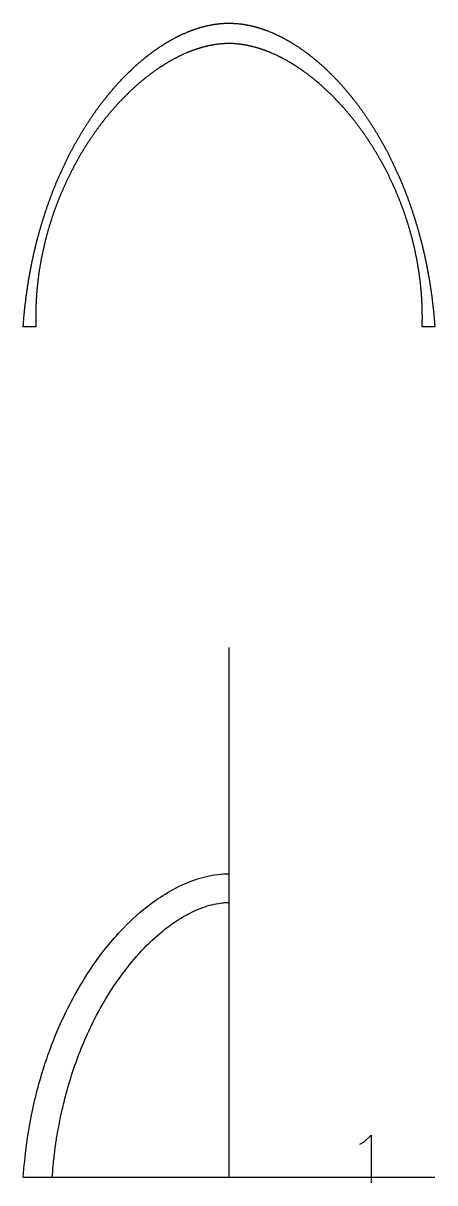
# Model space of a CAD drawing. Extents: x -7325 to -371, y -3238 to 133.
# Drawn here: x -4789.7 to -4618.5, y -668.6 to -185.8 of the extents above; entities that cross this region are included whole.
import ezdxf

# ---------------------------------------------------------------- set-up
doc = ezdxf.new("R2010")
doc.units = 0
doc.header["$MEASUREMENT"] = 0
doc.layers.add('NAILERS', color=7, linetype='CONTINUOUS')
doc.layers.add('Odd Arch Numbers', color=3, linetype='CONTINUOUS')

msp = doc.modelspace()

# ---------------------------------------------------------------- linework, layer by layer
at = {"layer": 'NAILERS'}
msp.add_lwpolyline([(-4704.12, -185.84), (-4703.94, -185.84), (-4703.75, -185.84), (-4703.56, -185.84), (-4703.37, -185.85), (-4703.18, -185.85), (-4703.04, -185.85), (-4702.9, -185.86), (-4702.76, -185.86), (-4702.62, -185.87), (-4702.48, -185.87), (-4702.34, -185.88), (-4702.19, -185.89), (-4702.05, -185.9), (-4701.86, -185.91), (-4701.67, -185.92), (-4701.48, -185.93), (-4701.29, -185.95), (-4701.1, -185.96), (-4700.91, -185.98), (-4700.73, -185.99), (-4700.54, -186.01), (-4700.35, -186.03), (-4699.95, -186.07), (-4699.81, -186.08), (-4699.67, -186.1), (-4699.52, -186.11), (-4699.38, -186.13), (-4699.24, -186.15), (-4699.09, -186.16), (-4698.95, -186.18), (-4698.81, -186.2), (-4698.66, -186.22), (-4698.52, -186.24), (-4698.38, -186.26), (-4698.24, -186.28), (-4698.09, -186.31), (-4697.95, -186.33), (-4697.81, -186.35), (-4697.67, -186.38), (-4697.65, -186.38), (-4697.51, -186.41), (-4697.37, -186.43), (-4697.22, -186.46), (-4697.08, -186.48), (-4696.94, -186.51), (-4696.79, -186.54), (-4696.65, -186.56), (-4696.51, -186.59), (-4696.36, -186.62), (-4696.22, -186.65), (-4696.08, -186.67), (-4695.93, -186.7), (-4695.79, -186.73), (-4695.65, -186.76), (-4695.51, -186.79), (-4695.36, -186.82), (-4695.34, -186.83), (-4695.19, -186.86), (-4695.04, -186.89), (-4694.9, -186.92), (-4694.75, -186.95), (-4694.61, -186.99), (-4694.46, -187.02), (-4694.32, -187.06), (-4694.17, -187.09), (-4694.03, -187.13), (-4693.88, -187.17), (-4693.74, -187.2), (-4693.59, -187.24), (-4693.45, -187.28), (-4693.31, -187.32), (-4693.16, -187.36), (-4693.02, -187.4), (-4693, -187.4), (-4692.86, -187.44), (-4692.71, -187.49), (-4692.57, -187.53), (-4692.42, -187.57), (-4692.28, -187.61), (-4692.13, -187.65), (-4691.99, -187.7), (-4691.84, -187.74), (-4691.7, -187.78), (-4691.56, -187.83), (-4691.41, -187.87), (-4691.27, -187.92), (-4691.12, -187.96), (-4690.98, -188.01), (-4690.83, -188.05), (-4690.69, -188.1), (-4690.66, -188.11), (-4690.51, -188.16), (-4690.36, -188.2), (-4690.22, -188.25), (-4690.07, -188.3), (-4689.92, -188.35), (-4689.78, -188.4), (-4689.63, -188.45), (-4689.48, -188.5), (-4689.34, -188.55), (-4689.19, -188.61), (-4689.05, -188.66), (-4688.9, -188.71), (-4688.76, -188.77), (-4688.61, -188.82), (-4688.47, -188.88), (-4688.32, -188.93), (-4688.31, -188.94), (-4688.01, -189.05), (-4687.72, -189.17), (-4687.43, -189.29), (-4687.14, -189.4), (-4686.85, -189.52), (-4686.56, -189.64), (-4686.27, -189.76), (-4685.98, -189.89), (-4685.95, -189.9), (-4685.8, -189.96), (-4685.65, -190.03), (-4685.5, -190.09), (-4685.36, -190.15), (-4685.21, -190.22), (-4685.06, -190.29), (-4684.91, -190.35), (-4684.77, -190.42), (-4684.62, -190.49), (-4684.47, -190.55), (-4684.33, -190.62), (-4684.18, -190.69), (-4684.04, -190.76), (-4683.89, -190.83), (-4683.75, -190.9), (-4683.6, -190.97), (-4683.18, -191.18), (-4682.99, -191.28), (-4682.79, -191.37), (-4682.59, -191.47), (-4682.4, -191.57), (-4682.2, -191.67), (-4682.01, -191.77), (-4681.81, -191.88), (-4681.62, -191.98), (-4681.42, -192.08), (-4681.23, -192.18), (-4681.04, -192.29), (-4680.84, -192.39), (-4680.65, -192.5), (-4680.46, -192.6), (-4680.27, -192.71), (-4680.08, -192.82), (-4680.03, -192.84), (-4679.84, -192.95), (-4679.64, -193.06), (-4679.44, -193.18), (-4679.25, -193.29), (-4679.05, -193.4), (-4678.86, -193.52), (-4678.66, -193.63), (-4678.47, -193.75), (-4678.28, -193.86), (-4678.08, -193.98), (-4677.89, -194.1), (-4677.7, -194.21), (-4677.51, -194.33), (-4677.31, -194.45), (-4677.12, -194.57), (-4676.93, -194.69), (-4676.89, -194.72), (-4676.69, -194.84), (-4676.5, -194.97), (-4676.3, -195.09), (-4676.11, -195.22), (-4675.91, -195.35), (-4675.72, -195.47), (-4675.52, -195.6), (-4675.33, -195.73), (-4675.14, -195.86), (-4674.95, -195.99), (-4674.75, -196.12), (-4674.56, -196.25), (-4674.37, -196.38), (-4674.18, -196.51), (-4673.99, -196.64), (-4673.8, -196.78), (-4673.76, -196.81), (-4673.56, -196.94), (-4673.37, -197.08), (-4673.17, -197.22), (-4672.98, -197.36), (-4672.79, -197.5), (-4672.59, -197.64), (-4672.4, -197.78), (-4672.21, -197.92), (-4672.02, -198.06), (-4671.82, -198.21), (-4671.63, -198.35), (-4671.44, -198.49), (-4671.25, -198.64), (-4671.06, -198.78), (-4670.87, -198.93), (-4670.69, -199.07), (-4670.64, -199.1), (-4670.45, -199.25), (-4670.26, -199.4), (-4670.06, -199.55), (-4669.87, -199.71), (-4669.68, -199.86), (-4669.49, -200.01), (-4669.3, -200.16), (-4669.11, -200.32), (-4668.92, -200.47), (-4668.73, -200.63), (-4668.54, -200.78), (-4668.35, -200.94), (-4668.16, -201.1), (-4667.97, -201.25), (-4667.78, -201.41), (-4667.6, -201.57), (-4667.56, -201.6), (-4667.37, -201.77), (-4667.17, -201.93), (-4666.98, -202.09), (-4666.79, -202.26), (-4666.6, -202.42), (-4666.41, -202.59), (-4666.22, -202.75), (-4666.04, -202.92), (-4665.85, -203.09), (-4665.66, -203.25), (-4665.47, -203.42), (-4665.29, -203.59), (-4665.1, -203.76), (-4664.91, -203.93), (-4664.73, -204.1), (-4664.54, -204.27), (-4664.5, -204.3), (-4664.31, -204.48), (-4664.12, -204.65), (-4663.94, -204.83), (-4663.75, -205.01), (-4663.56, -205.18), (-4663.37, -205.36), (-4663.19, -205.54), (-4663, -205.72), (-4662.81, -205.9), (-4662.63, -206.08), (-4662.44, -206.26), (-4662.26, -206.44), (-4662.08, -206.62), (-4661.89, -206.8), (-4661.71, -206.98), (-4661.53, -207.16), (-4661.49, -207.2), (-4661.3, -207.39), (-4661.12, -207.58), (-4660.93, -207.76), (-4660.74, -207.95), (-4660.56, -208.14), (-4660.37, -208.33), (-4660.19, -208.52), (-4660.01, -208.71), (-4659.82, -208.9), (-4659.64, -209.1), (-4659.46, -209.29), (-4659.28, -209.48), (-4659.1, -209.67), (-4658.91, -209.87), (-4658.73, -210.06), (-4658.55, -210.25), (-4658.52, -210.29), (-4658.34, -210.49), (-4658.15, -210.69), (-4657.97, -210.89), (-4657.79, -211.09), (-4657.6, -211.29), (-4657.42, -211.5), (-4657.24, -211.7), (-4657.06, -211.9), (-4656.88, -212.1), (-4656.7, -212.31), (-4656.52, -212.51), (-4656.35, -212.71), (-4656.17, -212.92), (-4655.99, -213.12), (-4655.81, -213.33), (-4655.64, -213.54), (-4655.6, -213.58), (-4655.42, -213.79), (-4655.24, -214), (-4655.06, -214.21), (-4654.88, -214.42), (-4654.71, -214.64), (-4654.53, -214.85), (-4654.35, -215.06), (-4654.17, -215.28), (-4654, -215.49), (-4653.82, -215.71), (-4653.65, -215.92), (-4653.47, -216.14), (-4653.3, -216.35), (-4653.12, -216.57), (-4652.95, -216.79), (-4652.78, -217), (-4652.74, -217.04), (-4652.57, -217.27), (-4652.39, -217.49), (-4652.22, -217.71), (-4652.04, -217.94), (-4651.87, -218.16), (-4651.69, -218.39), (-4651.52, -218.61), (-4651.35, -218.84), (-4651.17, -219.06), (-4651, -219.29), (-4650.83, -219.52), (-4650.66, -219.74), (-4650.49, -219.97), (-4650.32, -220.2), (-4650.15, -220.43), (-4649.98, -220.66), (-4649.95, -220.7), (-4649.78, -220.93), (-4649.61, -221.17), (-4649.44, -221.4), (-4649.27, -221.64), (-4649.1, -221.87), (-4648.93, -222.11), (-4648.76, -222.34), (-4648.59, -222.58), (-4648.42, -222.82), (-4648.25, -223.06), (-4648.09, -223.29), (-4647.92, -223.53), (-4647.75, -223.77), (-4647.59, -224.01), (-4647.42, -224.25), (-4647.26, -224.49), (-4647.23, -224.53), (-4647.06, -224.77), (-4646.9, -225.02), (-4646.73, -225.27), (-4646.56, -225.51), (-4646.4, -225.76), (-4646.23, -226.01), (-4646.07, -226.25), (-4645.91, -226.5), (-4645.74, -226.75), (-4645.58, -227), (-4645.42, -227.25), (-4645.26, -227.5), (-4645.09, -227.75), (-4644.93, -228), (-4644.77, -228.25), (-4644.62, -228.5), (-4644.59, -228.54), (-4644.43, -228.79), (-4644.26, -229.05), (-4644.1, -229.31), (-4643.94, -229.57), (-4643.78, -229.82), (-4643.62, -230.08), (-4643.46, -230.34), (-4643.3, -230.6), (-4643.15, -230.86), (-4642.99, -231.12), (-4642.83, -231.38), (-4642.68, -231.64), (-4642.52, -231.9), (-4642.37, -232.16), (-4642.21, -232.42), (-4642.06, -232.68), (-4642.03, -232.72), (-4641.87, -232.99), (-4641.72, -233.26), (-4641.56, -233.52), (-4641.41, -233.79), (-4641.25, -234.06), (-4641.1, -234.33), (-4640.95, -234.6), (-4640.79, -234.86), (-4640.64, -235.13), (-4640.49, -235.4), (-4640.34, -235.67), (-4640.19, -235.94), (-4640.04, -236.22), (-4639.89, -236.49), (-4639.74, -236.76), (-4639.59, -237.03), (-4639.57, -237.07), (-4639.42, -237.35), (-4639.27, -237.63), (-4639.12, -237.91), (-4638.97, -238.18), (-4638.82, -238.46), (-4638.67, -238.74), (-4638.52, -239.02), (-4638.38, -239.3), (-4638.23, -239.58), (-4638.08, -239.86), (-4637.94, -240.14), (-4637.79, -240.42), (-4637.65, -240.7), (-4637.51, -240.98), (-4637.36, -241.27), (-4637.22, -241.55), (-4637.2, -241.59), (-4637.06, -241.88), (-4636.91, -242.17), (-4636.77, -242.45), (-4636.63, -242.74), (-4636.48, -243.03), (-4636.34, -243.32), (-4636.2, -243.61), (-4636.06, -243.9), (-4635.92, -244.19), (-4635.78, -244.48), (-4635.64, -244.77), (-4635.5, -245.06), (-4635.37, -245.35), (-4635.23, -245.64), (-4635.09, -245.94), (-4634.96, -246.23), (-4634.94, -246.27), (-4634.8, -246.57), (-4634.66, -246.87), (-4634.53, -247.17), (-4634.39, -247.46), (-4634.26, -247.76), (-4634.12, -248.06), (-4633.99, -248.36), (-4633.85, -248.66), (-4633.72, -248.96), (-4633.59, -249.26), (-4633.46, -249.56), (-4633.33, -249.86), (-4633.2, -250.16), (-4633.07, -250.46), (-4632.94, -250.77), (-4632.81, -251.07), (-4632.79, -251.11), (-4632.66, -251.42), (-4632.53, -251.73), (-4632.4, -252.04), (-4632.27, -252.34), (-4632.14, -252.65), (-4632.01, -252.96), (-4631.89, -253.27), (-4631.76, -253.58), (-4631.64, -253.89), (-4631.51, -254.2), (-4631.39, -254.51), (-4631.26, -254.82), (-4631.14, -255.13), (-4631.02, -255.44), (-4630.9, -255.75), (-4630.77, -256.06), (-4630.76, -256.11), (-4630.63, -256.42), (-4630.51, -256.74), (-4630.39, -257.06), (-4630.27, -257.38), (-4630.15, -257.7), (-4630.03, -258.01), (-4629.91, -258.33), (-4629.79, -258.65), (-4629.67, -258.97), (-4629.56, -259.29), (-4629.44, -259.61), (-4629.32, -259.93), (-4629.21, -260.25), (-4629.09, -260.57), (-4628.98, -260.89), (-4628.87, -261.21), (-4628.85, -261.26), (-4628.74, -261.58), (-4628.62, -261.91), (-4628.51, -262.24), (-4628.39, -262.56), (-4628.28, -262.89), (-4628.17, -263.22), (-4628.06, -263.55), (-4627.95, -263.87), (-4627.84, -264.2), (-4627.73, -264.53), (-4627.62, -264.86), (-4627.51, -265.19), (-4627.41, -265.52), (-4627.3, -265.85), (-4627.2, -266.18), (-4627.09, -266.51), (-4627.08, -266.55), (-4626.97, -266.89), (-4626.86, -267.22), (-4626.76, -267.56), (-4626.65, -267.9), (-4626.55, -268.23), (-4626.45, -268.57), (-4626.34, -268.91), (-4626.24, -269.24), (-4626.14, -269.58), (-4626.04, -269.92), (-4625.94, -270.26), (-4625.84, -270.59), (-4625.74, -270.93), (-4625.65, -271.27), (-4625.55, -271.61), (-4625.45, -271.95), (-4625.44, -272), (-4625.34, -272.34), (-4625.24, -272.68), (-4625.15, -273.03), (-4625.05, -273.38), (-4624.96, -273.72), (-4624.86, -274.07), (-4624.77, -274.41), (-4624.68, -274.76), (-4624.58, -275.1), (-4624.49, -275.45), (-4624.4, -275.8), (-4624.31, -276.14), (-4624.22, -276.49), (-4624.13, -276.84), (-4624.05, -277.18), (-4623.96, -277.53), (-4623.95, -277.58), (-4623.86, -277.93), (-4623.77, -278.29), (-4623.68, -278.64), (-4623.6, -278.99), (-4623.51, -279.35), (-4623.43, -279.7), (-4623.34, -280.06), (-4623.26, -280.41), (-4623.18, -280.77), (-4623.09, -281.12), (-4623.01, -281.48), (-4622.93, -281.83), (-4622.85, -282.19), (-4622.77, -282.54), (-4622.69, -282.9), (-4622.62, -283.25), (-4622.61, -283.3), (-4622.53, -283.66), (-4622.45, -284.03), (-4622.37, -284.39), (-4622.3, -284.75), (-4622.22, -285.11), (-4622.14, -285.48), (-4622.07, -285.84), (-4622, -286.2), (-4621.92, -286.57), (-4621.85, -286.93), (-4621.78, -287.29), (-4621.71, -287.66), (-4621.64, -288.02), (-4621.57, -288.38), (-4621.5, -288.75), (-4621.43, -289.11), (-4621.42, -289.16), (-4621.35, -289.53), (-4621.29, -289.9), (-4621.22, -290.27), (-4621.15, -290.64), (-4621.09, -291.01), (-4621.02, -291.38), (-4620.96, -291.76), (-4620.9, -292.13), (-4620.83, -292.5), (-4620.77, -292.87), (-4620.71, -293.24), (-4620.65, -293.61), (-4620.59, -293.98), (-4620.53, -294.36), (-4620.47, -294.73), (-4620.41, -295.1), (-4620.41, -295.15), (-4620.35, -295.53), (-4620.29, -295.91), (-4620.23, -296.29), (-4620.18, -296.66), (-4620.12, -297.04), (-4620.07, -297.42), (-4620.01, -297.8), (-4619.96, -298.18), (-4619.91, -298.56), (-4619.86, -298.94), (-4619.81, -299.32), (-4619.76, -299.7), (-4619.71, -300.08), (-4619.66, -300.46), (-4619.61, -300.84), (-4619.56, -301.22), (-4619.47, -302.01), (-4619.43, -302.3), (-4619.4, -302.6), (-4619.36, -302.89), (-4619.33, -303.18), (-4619.29, -303.48), (-4619.26, -303.77), (-4619.23, -304.07), (-4619.2, -304.36), (-4619.17, -304.65), (-4619.13, -304.95), (-4619.1, -305.24), (-4619.08, -305.54), (-4619.05, -305.83), (-4619.02, -306.12), (-4618.99, -306.42), (-4618.96, -306.71), (-4618.86, -307.88), (-4618.83, -308.17), (-4618.8, -308.47), (-4618.78, -308.77), (-4618.75, -309.07), (-4618.73, -309.36), (-4618.7, -309.66), (-4618.68, -309.96), (-4618.66, -310.26), (-4618.63, -310.65), (-4618.6, -311.05), (-4618.57, -311.45), (-4618.54, -311.84), (-4618.51, -312.24), (-4623.76, -312.24), (-4623.75, -311.91), (-4623.74, -311.57), (-4623.73, -311.24), (-4623.73, -310.9), (-4623.71, -309.91), (-4623.7, -309.7), (-4623.7, -309.49), (-4623.7, -309.28), (-4623.69, -309.08), (-4623.69, -308.87), (-4623.69, -308.66), (-4623.69, -308.45), (-4623.69, -308.24), (-4623.69, -308.04), (-4623.69, -307.83), (-4623.69, -307.62), (-4623.69, -307.41), (-4623.7, -307.2), (-4623.7, -307), (-4623.7, -306.79), (-4623.71, -306.58), (-4623.73, -305.57), (-4623.74, -305.24), (-4623.74, -304.91), (-4623.75, -304.59), (-4623.76, -304.26), (-4623.77, -303.93), (-4623.78, -303.6), (-4623.8, -303.27), (-4623.81, -302.95), (-4623.82, -302.62), (-4623.84, -302.29), (-4623.86, -301.96), (-4623.87, -301.63), (-4623.89, -301.3), (-4623.91, -300.98), (-4623.93, -300.65), (-4623.95, -300.32), (-4623.95, -300.3), (-4623.97, -299.97), (-4623.99, -299.65), (-4624.01, -299.32), (-4624.04, -299), (-4624.06, -298.67), (-4624.09, -298.35), (-4624.11, -298.02), (-4624.14, -297.7), (-4624.17, -297.38), (-4624.19, -297.05), (-4624.22, -296.73), (-4624.25, -296.4), (-4624.28, -296.08), (-4624.32, -295.75), (-4624.35, -295.43), (-4624.38, -295.1), (-4624.38, -295.08), (-4624.42, -294.76), (-4624.45, -294.44), (-4624.49, -294.12), (-4624.52, -293.8), (-4624.56, -293.48), (-4624.6, -293.16), (-4624.63, -292.83), (-4624.67, -292.51), (-4624.71, -292.19), (-4624.76, -291.87), (-4624.8, -291.55), (-4624.84, -291.23), (-4624.88, -290.91), (-4624.93, -290.59), (-4624.97, -290.27), (-4625.02, -289.95), (-4625.02, -289.93), (-4625.07, -289.61), (-4625.11, -289.3), (-4625.16, -288.98), (-4625.21, -288.66), (-4625.26, -288.34), (-4625.31, -288.03), (-4625.36, -287.71), (-4625.41, -287.39), (-4625.46, -287.08), (-4625.52, -286.76), (-4625.57, -286.44), (-4625.62, -286.13), (-4625.68, -285.81), (-4625.74, -285.5), (-4625.79, -285.18), (-4625.85, -284.86), (-4625.85, -284.84), (-4625.91, -284.53), (-4625.97, -284.22), (-4626.03, -283.91), (-4626.09, -283.59), (-4626.15, -283.28), (-4626.21, -282.97), (-4626.28, -282.66), (-4626.34, -282.34), (-4626.4, -282.03), (-4626.47, -281.72), (-4626.53, -281.41), (-4626.6, -281.1), (-4626.67, -280.79), (-4626.73, -280.47), (-4626.8, -280.16), (-4626.87, -279.85), (-4626.88, -279.83), (-4626.94, -279.53), (-4627.02, -279.22), (-4627.09, -278.91), (-4627.16, -278.6), (-4627.23, -278.29), (-4627.3, -277.99), (-4627.38, -277.68), (-4627.45, -277.37), (-4627.53, -277.07), (-4627.6, -276.76), (-4627.68, -276.45), (-4627.76, -276.15), (-4627.83, -275.84), (-4627.91, -275.53), (-4627.99, -275.23), (-4628.07, -274.92), (-4628.08, -274.9), (-4628.16, -274.6), (-4628.24, -274.3), (-4628.32, -273.99), (-4628.4, -273.69), (-4628.49, -273.39), (-4628.57, -273.09), (-4628.66, -272.79), (-4628.74, -272.48), (-4628.83, -272.18), (-4628.91, -271.88), (-4629, -271.58), (-4629.09, -271.28), (-4629.18, -270.98), (-4629.27, -270.68), (-4629.36, -270.38), (-4629.45, -270.08), (-4629.45, -270.06), (-4629.54, -269.76), (-4629.64, -269.46), (-4629.73, -269.17), (-4629.82, -268.87), (-4629.91, -268.57), (-4630.01, -268.28), (-4630.1, -267.98), (-4630.2, -267.69), (-4630.3, -267.39), (-4630.39, -267.09), (-4630.49, -266.8), (-4630.59, -266.5), (-4630.69, -266.21), (-4630.79, -265.92), (-4630.89, -265.62), (-4630.99, -265.33), (-4630.99, -265.31), (-4631.1, -265.02), (-4631.2, -264.72), (-4631.3, -264.43), (-4631.4, -264.14), (-4631.5, -263.85), (-4631.61, -263.56), (-4631.71, -263.27), (-4631.82, -262.98), (-4631.92, -262.69), (-4632.03, -262.4), (-4632.14, -262.12), (-4632.25, -261.83), (-4632.35, -261.54), (-4632.46, -261.25), (-4632.57, -260.96), (-4632.68, -260.67), (-4632.69, -260.65), (-4632.8, -260.37), (-4632.91, -260.08), (-4633.02, -259.8), (-4633.14, -259.52), (-4633.25, -259.23), (-4633.36, -258.95), (-4633.48, -258.67), (-4633.59, -258.38), (-4633.71, -258.1), (-4633.82, -257.82), (-4633.94, -257.54), (-4634.06, -257.25), (-4634.17, -256.97), (-4634.29, -256.69), (-4634.41, -256.41), (-4634.53, -256.13), (-4634.54, -256.11), (-4634.66, -255.83), (-4634.78, -255.55), (-4634.9, -255.27), (-4635.02, -255), (-4635.14, -254.72), (-4635.26, -254.44), (-4635.39, -254.17), (-4635.51, -253.89), (-4635.63, -253.61), (-4635.76, -253.34), (-4635.88, -253.06), (-4636.01, -252.79), (-4636.14, -252.51), (-4636.26, -252.24), (-4636.39, -251.97), (-4636.52, -251.69), (-4636.53, -251.67), (-4636.66, -251.4), (-4636.78, -251.13), (-4636.91, -250.86), (-4637.04, -250.59), (-4637.17, -250.32), (-4637.3, -250.05), (-4637.43, -249.78), (-4637.56, -249.51), (-4637.7, -249.24), (-4637.83, -248.98), (-4637.96, -248.71), (-4638.1, -248.44), (-4638.23, -248.17), (-4638.37, -247.91), (-4638.5, -247.64), (-4638.64, -247.37), (-4638.65, -247.35), (-4638.79, -247.09), (-4638.92, -246.82), (-4639.06, -246.56), (-4639.2, -246.3), (-4639.33, -246.04), (-4639.47, -245.78), (-4639.61, -245.51), (-4639.75, -245.25), (-4639.89, -244.99), (-4640.03, -244.73), (-4640.17, -244.47), (-4640.31, -244.21), (-4640.46, -243.95), (-4640.6, -243.69), (-4640.74, -243.44), (-4640.89, -243.18), (-4640.9, -243.15), (-4641.04, -242.9), (-4641.19, -242.64), (-4641.33, -242.39), (-4641.47, -242.13), (-4641.62, -241.88), (-4641.77, -241.63), (-4641.91, -241.37), (-4642.06, -241.12), (-4642.21, -240.87), (-4642.35, -240.62), (-4642.5, -240.37), (-4642.65, -240.11), (-4642.8, -239.86), (-4642.95, -239.61), (-4643.1, -239.36), (-4643.25, -239.11), (-4643.27, -239.09), (-4643.42, -238.84), (-4643.57, -238.59), (-4643.72, -238.35), (-4643.87, -238.1), (-4644.02, -237.86), (-4644.17, -237.61), (-4644.33, -237.37), (-4644.48, -237.12), (-4644.63, -236.88), (-4644.79, -236.63), (-4644.94, -236.39), (-4645.1, -236.15), (-4645.26, -235.91), (-4645.41, -235.66), (-4645.57, -235.42), (-4645.73, -235.18), (-4645.74, -235.15), (-4645.9, -234.92), (-4646.06, -234.68), (-4646.21, -234.44), (-4646.37, -234.2), (-4646.53, -233.97), (-4646.69, -233.73), (-4646.85, -233.5), (-4647.01, -233.26), (-4647.17, -233.03), (-4647.33, -232.79), (-4647.49, -232.56), (-4647.65, -232.32), (-4647.81, -232.09), (-4647.98, -231.86), (-4648.14, -231.62), (-4648.3, -231.39), (-4648.32, -231.36), (-4648.49, -231.13), (-4648.65, -230.91), (-4648.81, -230.68), (-4648.98, -230.45), (-4649.14, -230.22), (-4649.3, -230), (-4649.47, -229.77), (-4649.63, -229.54), (-4649.8, -229.32), (-4649.97, -229.09), (-4650.13, -228.87), (-4650.3, -228.64), (-4650.47, -228.42), (-4650.64, -228.2), (-4650.81, -227.97), (-4650.98, -227.75), (-4651, -227.72), (-4651.17, -227.5), (-4651.33, -227.28), (-4651.5, -227.06), (-4651.67, -226.85), (-4651.84, -226.63), (-4652.01, -226.41), (-4652.18, -226.2), (-4652.35, -225.98), (-4652.52, -225.76), (-4652.7, -225.55), (-4652.87, -225.33), (-4653.04, -225.12), (-4653.21, -224.9), (-4653.39, -224.69), (-4653.56, -224.47), (-4653.74, -224.26), (-4653.76, -224.23), (-4653.93, -224.02), (-4654.11, -223.81), (-4654.28, -223.61), (-4654.45, -223.4), (-4654.63, -223.19), (-4654.8, -222.98), (-4654.98, -222.78), (-4655.15, -222.57), (-4655.33, -222.36), (-4655.51, -222.16), (-4655.68, -221.95), (-4655.86, -221.75), (-4656.04, -221.54), (-4656.22, -221.34), (-4656.4, -221.14), (-4656.57, -220.93), (-4656.6, -220.9), (-4656.78, -220.7), (-4656.95, -220.51), (-4657.13, -220.31), (-4657.31, -220.11), (-4657.49, -219.91), (-4657.67, -219.72), (-4657.85, -219.52), (-4658.03, -219.32), (-4658.21, -219.13), (-4658.39, -218.93), (-4658.57, -218.74), (-4658.75, -218.54), (-4658.93, -218.35), (-4659.12, -218.16), (-4659.3, -217.96), (-4659.48, -217.77), (-4659.87, -217.37), (-4660, -217.23), (-4660.14, -217.09), (-4660.28, -216.94), (-4660.41, -216.8), (-4660.55, -216.66), (-4660.69, -216.52), (-4660.83, -216.38), (-4660.97, -216.24), (-4661.11, -216.1), (-4661.25, -215.96), (-4661.38, -215.83), (-4661.52, -215.69), (-4661.67, -215.55), (-4661.81, -215.41), (-4661.95, -215.28), (-4662.09, -215.14), (-4662.11, -215.12), (-4662.39, -214.85), (-4662.67, -214.58), (-4662.95, -214.32), (-4663.22, -214.05), (-4663.51, -213.79), (-4663.79, -213.52), (-4664.07, -213.26), (-4664.35, -213), (-4664.49, -212.86), (-4664.63, -212.73), (-4664.78, -212.6), (-4664.92, -212.47), (-4665.06, -212.34), (-4665.2, -212.21), (-4665.35, -212.09), (-4665.49, -211.96), (-4665.63, -211.83), (-4665.78, -211.7), (-4665.92, -211.57), (-4666.07, -211.45), (-4666.21, -211.32), (-4666.36, -211.2), (-4666.51, -211.07), (-4666.65, -210.94), (-4667.42, -210.29), (-4667.56, -210.17), (-4667.71, -210.04), (-4667.85, -209.92), (-4667.99, -209.8), (-4668.14, -209.69), (-4668.28, -209.57), (-4668.42, -209.45), (-4668.57, -209.33), (-4668.71, -209.21), (-4668.86, -209.09), (-4669, -208.98), (-4669.15, -208.86), (-4669.29, -208.74), (-4669.44, -208.63), (-4669.59, -208.51), (-4669.73, -208.4), (-4669.76, -208.38), (-4670.05, -208.15), (-4670.34, -207.93), (-4670.62, -207.71), (-4670.91, -207.48), (-4671.2, -207.26), (-4671.49, -207.04), (-4671.79, -206.82), (-4672.08, -206.6), (-4672.09, -206.59), (-4672.24, -206.49), (-4672.38, -206.38), (-4672.53, -206.27), (-4672.67, -206.17), (-4672.82, -206.06), (-4672.96, -205.96), (-4673.11, -205.85), (-4673.26, -205.75), (-4673.4, -205.64), (-4673.55, -205.54), (-4673.7, -205.43), (-4673.85, -205.33), (-4673.99, -205.23), (-4674.14, -205.13), (-4674.29, -205.03), (-4674.44, -204.92), (-4674.47, -204.9), (-4674.76, -204.71), (-4675.05, -204.51), (-4675.35, -204.32), (-4675.64, -204.12), (-4675.93, -203.93), (-4676.23, -203.74), (-4676.52, -203.55), (-4676.82, -203.36), (-4676.83, -203.35), (-4676.98, -203.25), (-4677.12, -203.16), (-4677.27, -203.07), (-4677.42, -202.97), (-4677.57, -202.88), (-4677.71, -202.79), (-4677.86, -202.7), (-4678.01, -202.61), (-4678.16, -202.52), (-4678.31, -202.43), (-4678.45, -202.34), (-4678.6, -202.25), (-4678.75, -202.17), (-4678.9, -202.08), (-4679.05, -201.99), (-4679.2, -201.9), (-4679.23, -201.89), (-4679.53, -201.72), (-4679.82, -201.55), (-4680.12, -201.39), (-4680.41, -201.22), (-4680.71, -201.06), (-4681, -200.89), (-4681.3, -200.73), (-4681.6, -200.57), (-4681.61, -200.56), (-4681.76, -200.48), (-4681.91, -200.41), (-4682.06, -200.33), (-4682.2, -200.25), (-4682.35, -200.17), (-4682.5, -200.1), (-4682.65, -200.02), (-4682.8, -199.94), (-4682.95, -199.87), (-4683.1, -199.8), (-4683.25, -199.72), (-4683.4, -199.65), (-4683.55, -199.58), (-4683.7, -199.5), (-4683.85, -199.43), (-4684, -199.36), (-4684.03, -199.34), (-4684.32, -199.21), (-4684.62, -199.07), (-4684.92, -198.93), (-4685.21, -198.8), (-4685.51, -198.67), (-4685.8, -198.53), (-4686.1, -198.4), (-4686.4, -198.27), (-4686.42, -198.26), (-4686.56, -198.2), (-4686.71, -198.14), (-4686.86, -198.07), (-4687.01, -198.01), (-4687.15, -197.95), (-4687.3, -197.89), (-4687.45, -197.83), (-4687.6, -197.77), (-4687.75, -197.71), (-4687.9, -197.65), (-4688.05, -197.59), (-4688.2, -197.53), (-4688.35, -197.48), (-4688.5, -197.42), (-4688.65, -197.37), (-4688.8, -197.31), (-4688.83, -197.3), (-4688.98, -197.24), (-4689.12, -197.19), (-4689.27, -197.14), (-4689.42, -197.09), (-4689.57, -197.03), (-4689.71, -196.98), (-4689.86, -196.93), (-4690.01, -196.88), (-4690.16, -196.83), (-4690.3, -196.78), (-4690.45, -196.73), (-4690.6, -196.67), (-4690.75, -196.62), (-4690.9, -196.57), (-4691.04, -196.53), (-4691.19, -196.48), (-4691.21, -196.47), (-4691.35, -196.42), (-4691.5, -196.38), (-4691.65, -196.33), (-4691.8, -196.28), (-4691.94, -196.24), (-4692.09, -196.19), (-4692.24, -196.15), (-4692.39, -196.1), (-4692.53, -196.06), (-4692.68, -196.02), (-4692.83, -195.98), (-4692.98, -195.93), (-4693.13, -195.89), (-4693.28, -195.85), (-4693.43, -195.81), (-4693.58, -195.78), (-4693.99, -195.67), (-4694.19, -195.62), (-4694.38, -195.57), (-4694.58, -195.52), (-4694.77, -195.47), (-4694.97, -195.43), (-4695.17, -195.38), (-4695.37, -195.34), (-4695.56, -195.29), (-4695.57, -195.29), (-4695.77, -195.25), (-4695.96, -195.21), (-4696.16, -195.17), (-4696.35, -195.13), (-4696.55, -195.09), (-4696.75, -195.05), (-4696.94, -195.01), (-4697.14, -194.98), (-4697.15, -194.97), (-4697.34, -194.94), (-4697.54, -194.91), (-4697.73, -194.87), (-4697.93, -194.84), (-4698.12, -194.81), (-4698.32, -194.78), (-4698.51, -194.75), (-4698.71, -194.72), (-4698.9, -194.69), (-4699.1, -194.67), (-4699.29, -194.64), (-4699.49, -194.62), (-4699.68, -194.59), (-4699.88, -194.57), (-4700.08, -194.55), (-4700.27, -194.53), (-4700.66, -194.48), (-4700.8, -194.47), (-4700.95, -194.46), (-4701.09, -194.44), (-4701.23, -194.43), (-4701.38, -194.42), (-4701.52, -194.41), (-4701.67, -194.4), (-4701.81, -194.39), (-4701.96, -194.38), (-4702.1, -194.37), (-4702.24, -194.36), (-4702.39, -194.36), (-4702.53, -194.35), (-4702.68, -194.35), (-4702.82, -194.34), (-4702.97, -194.34), (-4703.11, -194.33), (-4703.26, -194.33), (-4703.4, -194.33), (-4703.54, -194.33), (-4703.69, -194.33), (-4703.83, -194.32), (-4703.98, -194.32), (-4704.12, -194.32), (-4704.27, -194.32), (-4704.41, -194.32), (-4704.56, -194.32), (-4704.7, -194.33), (-4704.85, -194.33), (-4704.99, -194.33), (-4705.14, -194.33), (-4705.28, -194.34), (-4705.42, -194.34), (-4705.57, -194.34), (-4705.71, -194.35), (-4705.86, -194.35), (-4706, -194.36), (-4706.15, -194.37), (-4706.29, -194.38), (-4706.43, -194.38), (-4706.58, -194.39), (-4706.72, -194.4), (-4706.87, -194.41), (-4707.01, -194.43), (-4707.15, -194.44), (-4707.3, -194.45), (-4707.44, -194.46), (-4707.59, -194.48), (-4707.97, -194.52), (-4708.17, -194.54), (-4708.36, -194.56), (-4708.56, -194.58), (-4708.75, -194.61), (-4708.95, -194.63), (-4709.14, -194.66), (-4709.34, -194.68), (-4709.53, -194.71), (-4709.73, -194.74), (-4709.93, -194.77), (-4710.12, -194.8), (-4710.31, -194.83), (-4710.51, -194.86), (-4710.7, -194.89), (-4710.9, -194.93), (-4711.09, -194.96), (-4711.1, -194.96), (-4711.3, -195), (-4711.49, -195.04), (-4711.69, -195.07), (-4711.88, -195.11), (-4712.08, -195.15), (-4712.27, -195.19), (-4712.47, -195.23), (-4712.66, -195.27), (-4712.67, -195.28), (-4712.87, -195.32), (-4713.07, -195.36), (-4713.26, -195.41), (-4713.46, -195.46), (-4713.66, -195.5), (-4713.85, -195.55), (-4714.05, -195.6), (-4714.24, -195.65), (-4714.66, -195.75), (-4714.81, -195.79), (-4714.96, -195.83), (-4715.1, -195.87), (-4715.25, -195.91), (-4715.4, -195.95), (-4715.55, -196), (-4715.7, -196.04), (-4715.85, -196.08), (-4715.99, -196.12), (-4716.14, -196.17), (-4716.29, -196.21), (-4716.44, -196.26), (-4716.58, -196.3), (-4716.73, -196.35), (-4716.88, -196.4), (-4717.02, -196.45), (-4717.04, -196.45), (-4717.19, -196.5), (-4717.34, -196.55), (-4717.48, -196.6), (-4717.63, -196.65), (-4717.78, -196.7), (-4717.93, -196.75), (-4718.08, -196.8), (-4718.22, -196.85), (-4718.37, -196.9), (-4718.52, -196.95), (-4718.67, -197), (-4718.81, -197.06), (-4718.96, -197.11), (-4719.11, -197.16), (-4719.25, -197.21), (-4719.4, -197.27), (-4719.43, -197.28), (-4719.58, -197.33), (-4719.73, -197.39), (-4719.88, -197.45), (-4720.03, -197.5), (-4720.18, -197.56), (-4720.33, -197.62), (-4720.48, -197.68), (-4720.63, -197.73), (-4720.78, -197.79), (-4720.93, -197.85), (-4721.07, -197.92), (-4721.22, -197.98), (-4721.37, -198.04), (-4721.52, -198.1), (-4721.66, -198.16), (-4721.81, -198.23), (-4721.83, -198.23), (-4722.12, -198.36), (-4722.42, -198.49), (-4722.72, -198.63), (-4723.01, -198.76), (-4723.31, -198.89), (-4723.61, -199.03), (-4723.9, -199.16), (-4724.19, -199.3), (-4724.23, -199.32), (-4724.38, -199.39), (-4724.53, -199.46), (-4724.68, -199.53), (-4724.83, -199.6), (-4724.98, -199.68), (-4725.13, -199.75), (-4725.28, -199.82), (-4725.43, -199.9), (-4725.57, -199.97), (-4725.72, -200.05), (-4725.87, -200.13), (-4726.02, -200.2), (-4726.17, -200.28), (-4726.31, -200.36), (-4726.46, -200.44), (-4726.61, -200.51), (-4727.03, -200.74), (-4727.23, -200.85), (-4727.43, -200.96), (-4727.63, -201.07), (-4727.83, -201.18), (-4728.02, -201.29), (-4728.22, -201.4), (-4728.42, -201.51), (-4728.62, -201.62), (-4728.81, -201.73), (-4729.01, -201.85), (-4729.21, -201.96), (-4729.4, -202.08), (-4729.6, -202.19), (-4729.79, -202.31), (-4729.99, -202.42), (-4730.18, -202.54), (-4730.22, -202.56), (-4730.42, -202.69), (-4730.62, -202.81), (-4730.81, -202.93), (-4731.01, -203.05), (-4731.21, -203.17), (-4731.41, -203.3), (-4731.6, -203.42), (-4731.8, -203.55), (-4731.99, -203.67), (-4732.19, -203.8), (-4732.38, -203.93), (-4732.58, -204.05), (-4732.77, -204.18), (-4732.97, -204.31), (-4733.16, -204.44), (-4733.35, -204.57), (-4733.39, -204.6), (-4733.59, -204.73), (-4733.79, -204.86), (-4733.98, -205), (-4734.18, -205.13), (-4734.37, -205.27), (-4734.57, -205.41), (-4734.76, -205.54), (-4734.96, -205.68), (-4735.15, -205.82), (-4735.35, -205.96), (-4735.54, -206.1), (-4735.73, -206.24), (-4735.93, -206.38), (-4736.12, -206.52), (-4736.31, -206.66), (-4736.5, -206.8), (-4736.54, -206.83), (-4736.73, -206.98), (-4736.93, -207.12), (-4737.12, -207.27), (-4737.32, -207.42), (-4737.51, -207.57), (-4737.71, -207.71), (-4737.9, -207.86), (-4738.09, -208.01), (-4738.28, -208.16), (-4738.48, -208.32), (-4738.67, -208.47), (-4738.86, -208.62), (-4739.05, -208.77), (-4739.24, -208.92), (-4739.43, -209.08), (-4739.62, -209.23), (-4739.65, -209.26), (-4739.85, -209.42), (-4740.04, -209.58), (-4740.23, -209.74), (-4740.42, -209.9), (-4740.62, -210.06), (-4740.81, -210.22), (-4741, -210.38), (-4741.19, -210.54), (-4741.38, -210.7), (-4741.57, -210.87), (-4741.76, -211.03), (-4741.95, -211.19), (-4742.13, -211.36), (-4742.32, -211.52), (-4742.51, -211.69), (-4742.7, -211.85), (-4742.73, -211.88), (-4742.92, -212.05), (-4743.11, -212.22), (-4743.3, -212.39), (-4743.49, -212.56), (-4743.68, -212.74), (-4743.87, -212.91), (-4744.05, -213.08), (-4744.24, -213.25), (-4744.43, -213.43), (-4744.62, -213.6), (-4744.8, -213.78), (-4744.99, -213.95), (-4745.17, -214.13), (-4745.36, -214.3), (-4745.54, -214.48), (-4745.73, -214.66), (-4745.76, -214.69), (-4745.94, -214.87), (-4746.13, -215.05), (-4746.32, -215.23), (-4746.5, -215.41), (-4746.69, -215.6), (-4746.87, -215.78), (-4747.06, -215.97), (-4747.24, -216.15), (-4747.43, -216.33), (-4747.61, -216.52), (-4747.79, -216.71), (-4747.98, -216.89), (-4748.16, -217.08), (-4748.34, -217.27), (-4748.52, -217.45), (-4748.7, -217.64), (-4748.73, -217.67), (-4748.91, -217.86), (-4749.1, -218.06), (-4749.28, -218.25), (-4749.46, -218.44), (-4749.64, -218.64), (-4749.83, -218.83), (-4750.01, -219.03), (-4750.19, -219.22), (-4750.37, -219.42), (-4750.55, -219.61), (-4750.72, -219.81), (-4750.9, -220.01), (-4751.08, -220.2), (-4751.26, -220.4), (-4751.44, -220.6), (-4751.61, -220.8), (-4751.64, -220.83), (-4751.82, -221.03), (-4752, -221.23), (-4752.18, -221.44), (-4752.35, -221.64), (-4752.53, -221.85), (-4752.71, -222.05), (-4752.89, -222.26), (-4753.06, -222.46), (-4753.24, -222.67), (-4753.41, -222.87), (-4753.59, -223.08), (-4753.76, -223.29), (-4753.94, -223.5), (-4754.11, -223.7), (-4754.28, -223.91), (-4754.45, -224.12), (-4754.48, -224.15), (-4754.65, -224.36), (-4754.83, -224.58), (-4755, -224.79), (-4755.17, -225), (-4755.35, -225.22), (-4755.52, -225.43), (-4755.69, -225.65), (-4755.86, -225.86), (-4756.03, -226.08), (-4756.2, -226.3), (-4756.37, -226.51), (-4756.54, -226.73), (-4756.71, -226.95), (-4756.88, -227.17), (-4757.05, -227.39), (-4757.22, -227.6), (-4757.24, -227.63), (-4757.41, -227.86), (-4757.58, -228.08), (-4757.74, -228.3), (-4757.91, -228.53), (-4758.08, -228.75), (-4758.25, -228.98), (-4758.41, -229.2), (-4758.58, -229.43), (-4758.75, -229.65), (-4758.91, -229.88), (-4759.08, -230.1), (-4759.24, -230.33), (-4759.4, -230.56), (-4759.57, -230.79), (-4759.73, -231.01), (-4759.89, -231.24), (-4759.91, -231.27), (-4760.07, -231.5), (-4760.24, -231.74), (-4760.4, -231.97), (-4760.56, -232.2), (-4760.72, -232.44), (-4760.89, -232.67), (-4761.05, -232.9), (-4761.21, -233.14), (-4761.37, -233.37), (-4761.53, -233.61), (-4761.69, -233.85), (-4761.84, -234.08), (-4762, -234.32), (-4762.16, -234.56), (-4762.31, -234.79), (-4762.47, -235.03), (-4762.49, -235.06), (-4762.65, -235.3), (-4762.8, -235.54), (-4762.96, -235.78), (-4763.12, -236.02), (-4763.27, -236.27), (-4763.43, -236.51), (-4763.58, -236.75), (-4763.74, -237), (-4763.89, -237.24), (-4764.04, -237.49), (-4764.2, -237.73), (-4764.35, -237.98), (-4764.5, -238.22), (-4764.65, -238.47), (-4764.8, -238.71), (-4764.95, -238.96), (-4764.97, -238.99), (-4765.12, -239.24), (-4765.27, -239.49), (-4765.42, -239.74), (-4765.57, -239.99), (-4765.72, -240.24), (-4765.86, -240.49), (-4766.01, -240.74), (-4766.16, -240.99), (-4766.31, -241.25), (-4766.45, -241.5), (-4766.6, -241.75), (-4766.74, -242.01), (-4766.89, -242.26), (-4767.03, -242.52), (-4767.17, -242.77), (-4767.32, -243.03), (-4767.33, -243.05), (-4767.48, -243.31), (-4767.62, -243.57), (-4767.76, -243.83), (-4767.9, -244.09), (-4768.05, -244.35), (-4768.19, -244.61), (-4768.33, -244.87), (-4768.47, -245.13), (-4768.61, -245.39), (-4768.75, -245.65), (-4768.88, -245.91), (-4769.02, -246.17), (-4769.16, -246.43), (-4769.3, -246.7), (-4769.43, -246.96), (-4769.57, -247.22), (-4769.58, -247.25), (-4769.72, -247.51), (-4769.85, -247.78), (-4769.99, -248.05), (-4770.12, -248.31), (-4770.26, -248.58), (-4770.39, -248.85), (-4770.52, -249.12), (-4770.65, -249.38), (-4770.79, -249.65), (-4770.92, -249.92), (-4771.05, -250.19), (-4771.18, -250.46), (-4771.31, -250.73), (-4771.44, -251), (-4771.56, -251.27), (-4771.69, -251.54), (-4771.7, -251.57), (-4771.83, -251.84), (-4771.96, -252.11), (-4772.09, -252.39), (-4772.21, -252.66), (-4772.34, -252.94), (-4772.46, -253.21), (-4772.59, -253.49), (-4772.71, -253.76), (-4772.83, -254.04), (-4772.96, -254.32), (-4773.08, -254.59), (-4773.2, -254.87), (-4773.32, -255.15), (-4773.44, -255.42), (-4773.56, -255.7), (-4773.68, -255.98), (-4773.69, -256), (-4773.81, -256.28), (-4773.93, -256.57), (-4774.05, -256.85), (-4774.17, -257.13), (-4774.28, -257.41), (-4774.4, -257.69), (-4774.52, -257.98), (-4774.63, -258.26), (-4774.75, -258.54), (-4774.86, -258.83), (-4774.97, -259.11), (-4775.09, -259.39), (-4775.2, -259.68), (-4775.31, -259.96), (-4775.42, -260.25), (-4775.53, -260.53), (-4775.54, -260.55), (-4775.65, -260.84), (-4775.76, -261.13), (-4775.87, -261.42), (-4775.98, -261.71), (-4776.09, -262), (-4776.19, -262.28), (-4776.3, -262.57), (-4776.41, -262.86), (-4776.51, -263.15), (-4776.62, -263.44), (-4776.72, -263.73), (-4776.82, -264.02), (-4776.93, -264.32), (-4777.03, -264.61), (-4777.13, -264.9), (-4777.23, -265.19), (-4777.24, -265.21), (-4777.34, -265.5), (-4777.44, -265.8), (-4777.54, -266.09), (-4777.64, -266.39), (-4777.74, -266.68), (-4777.83, -266.98), (-4777.93, -267.28), (-4778.03, -267.57), (-4778.12, -267.87), (-4778.22, -268.16), (-4778.31, -268.46), (-4778.4, -268.76), (-4778.5, -269.05), (-4778.59, -269.35), (-4778.68, -269.65), (-4778.77, -269.95), (-4778.78, -269.97), (-4778.87, -270.27), (-4778.96, -270.57), (-4779.05, -270.87), (-4779.14, -271.17), (-4779.23, -271.47), (-4779.31, -271.77), (-4779.4, -272.07), (-4779.49, -272.38), (-4779.57, -272.68), (-4779.66, -272.98), (-4779.74, -273.28), (-4779.82, -273.59), (-4779.91, -273.89), (-4779.99, -274.19), (-4780.07, -274.49), (-4780.15, -274.8), (-4780.16, -274.82), (-4780.24, -275.12), (-4780.32, -275.43), (-4780.39, -275.74), (-4780.47, -276.04), (-4780.55, -276.35), (-4780.63, -276.66), (-4780.7, -276.96), (-4780.78, -277.27), (-4780.85, -277.58), (-4780.93, -277.89), (-4781, -278.2), (-4781.07, -278.5), (-4781.14, -278.81), (-4781.21, -279.12), (-4781.29, -279.43), (-4781.35, -279.74), (-4781.36, -279.76), (-4781.43, -280.07), (-4781.5, -280.38), (-4781.56, -280.69), (-4781.63, -281), (-4781.7, -281.32), (-4781.76, -281.63), (-4781.83, -281.94), (-4781.89, -282.25), (-4781.96, -282.57), (-4782.02, -282.88), (-4782.08, -283.19), (-4782.14, -283.51), (-4782.2, -283.82), (-4782.26, -284.13), (-4782.32, -284.45), (-4782.38, -284.76), (-4782.38, -284.78), (-4782.44, -285.1), (-4782.5, -285.41), (-4782.55, -285.73), (-4782.61, -286.05), (-4782.66, -286.36), (-4782.72, -286.68), (-4782.77, -287), (-4782.82, -287.31), (-4782.87, -287.63), (-4782.93, -287.95), (-4782.98, -288.27), (-4783.03, -288.58), (-4783.07, -288.9), (-4783.12, -289.22), (-4783.17, -289.54), (-4783.21, -289.86), (-4783.22, -289.88), (-4783.26, -290.2), (-4783.31, -290.52), (-4783.35, -290.84), (-4783.4, -291.16), (-4783.44, -291.48), (-4783.48, -291.8), (-4783.52, -292.13), (-4783.56, -292.45), (-4783.6, -292.77), (-4783.64, -293.09), (-4783.68, -293.41), (-4783.71, -293.74), (-4783.75, -294.06), (-4783.79, -294.38), (-4783.82, -294.7), (-4783.85, -295.03), (-4783.86, -295.05), (-4783.89, -295.37), (-4783.92, -295.7), (-4783.95, -296.02), (-4783.98, -296.35), (-4784.01, -296.67), (-4784.04, -297), (-4784.07, -297.32), (-4784.1, -297.65), (-4784.13, -297.97), (-4784.15, -298.3), (-4784.18, -298.63), (-4784.2, -298.95), (-4784.22, -299.28), (-4784.25, -299.6), (-4784.27, -299.93), (-4784.29, -300.26), (-4784.29, -300.28), (-4784.31, -300.61), (-4784.33, -300.94), (-4784.35, -301.27), (-4784.37, -301.59), (-4784.38, -301.92), (-4784.4, -302.25), (-4784.41, -302.58), (-4784.43, -302.91), (-4784.44, -303.24), (-4784.46, -303.57), (-4784.47, -303.9), (-4784.48, -304.23), (-4784.49, -304.56), (-4784.5, -304.89), (-4784.51, -305.22), (-4784.51, -305.55), (-4784.53, -306.56), (-4784.54, -306.77), (-4784.54, -306.98), (-4784.55, -307.18), (-4784.55, -307.39), (-4784.55, -307.6), (-4784.55, -307.81), (-4784.55, -308.02), (-4784.55, -308.23), (-4784.55, -308.44), (-4784.55, -308.65), (-4784.55, -308.86), (-4784.55, -309.06), (-4784.55, -309.27), (-4784.54, -309.48), (-4784.54, -309.69), (-4784.54, -309.9), (-4784.52, -310.9), (-4784.51, -311.24), (-4784.5, -311.57), (-4784.49, -311.91), (-4784.48, -312.24), (-4789.74, -312.24), (-4789.71, -311.84), (-4789.68, -311.45), (-4789.65, -311.05), (-4789.62, -310.65), (-4789.47, -308.69), (-4789.45, -308.35), (-4789.42, -308), (-4789.39, -307.66), (-4789.36, -307.31), (-4789.33, -306.97), (-4789.3, -306.63), (-4789.26, -306.28), (-4789.23, -305.94), (-4789.2, -305.59), (-4789.16, -305.25), (-4789.12, -304.91), (-4789.09, -304.56), (-4789.05, -304.22), (-4789.01, -303.88), (-4788.97, -303.54), (-4788.93, -303.19), (-4788.68, -301.22), (-4788.64, -300.84), (-4788.59, -300.46), (-4788.54, -300.08), (-4788.49, -299.7), (-4788.44, -299.32), (-4788.39, -298.94), (-4788.34, -298.56), (-4788.29, -298.18), (-4788.23, -297.8), (-4788.18, -297.42), (-4788.12, -297.04), (-4788.07, -296.66), (-4788.01, -296.29), (-4787.96, -295.91), (-4787.9, -295.53), (-4787.84, -295.15), (-4787.83, -295.1), (-4787.78, -294.73), (-4787.72, -294.36), (-4787.66, -293.98), (-4787.6, -293.61), (-4787.54, -293.24), (-4787.48, -292.87), (-4787.41, -292.5), (-4787.35, -292.13), (-4787.29, -291.76), (-4787.22, -291.38), (-4787.16, -291.01), (-4787.09, -290.64), (-4787.03, -290.27), (-4786.96, -289.9), (-4786.89, -289.53), (-4786.82, -289.16), (-4786.81, -289.11), (-4786.75, -288.75), (-4786.68, -288.38), (-4786.61, -288.02), (-4786.54, -287.66), (-4786.47, -287.29), (-4786.39, -286.93), (-4786.32, -286.57), (-4786.25, -286.2), (-4786.18, -285.84), (-4786.1, -285.48), (-4786.03, -285.11), (-4785.95, -284.75), (-4785.87, -284.39), (-4785.8, -284.03), (-4785.72, -283.66), (-4785.64, -283.3), (-4785.63, -283.25), (-4785.55, -282.9), (-4785.47, -282.54), (-4785.39, -282.19), (-4785.31, -281.83), (-4785.23, -281.48), (-4785.15, -281.12), (-4785.07, -280.77), (-4784.99, -280.41), (-4784.9, -280.06), (-4784.82, -279.7), (-4784.73, -279.35), (-4784.65, -278.99), (-4784.56, -278.64), (-4784.47, -278.29), (-4784.39, -277.93), (-4784.3, -277.58), (-4784.29, -277.53), (-4784.2, -277.18), (-4784.11, -276.84), (-4784.02, -276.49), (-4783.93, -276.14), (-4783.84, -275.8), (-4783.75, -275.45), (-4783.66, -275.1), (-4783.57, -274.76), (-4783.47, -274.41), (-4783.38, -274.07), (-4783.29, -273.72), (-4783.19, -273.37), (-4783.1, -273.03), (-4783, -272.68), (-4782.9, -272.34), (-4782.81, -271.99), (-4782.79, -271.95), (-4782.7, -271.61), (-4782.6, -271.27), (-4782.5, -270.93), (-4782.4, -270.59), (-4782.3, -270.26), (-4782.2, -269.92), (-4782.1, -269.58), (-4782, -269.24), (-4781.9, -268.91), (-4781.8, -268.57), (-4781.69, -268.23), (-4781.59, -267.9), (-4781.49, -267.56), (-4781.38, -267.22), (-4781.28, -266.89), (-4781.17, -266.55), (-4781.15, -266.51), (-4781.05, -266.18), (-4780.94, -265.85), (-4780.84, -265.52), (-4780.73, -265.19), (-4780.62, -264.86), (-4780.51, -264.53), (-4780.4, -264.2), (-4780.29, -263.87), (-4780.18, -263.55), (-4780.07, -263.22), (-4779.96, -262.89), (-4779.85, -262.56), (-4779.74, -262.24), (-4779.62, -261.91), (-4779.51, -261.58), (-4779.39, -261.26), (-4779.38, -261.21), (-4779.26, -260.89), (-4779.15, -260.57), (-4779.04, -260.25), (-4778.92, -259.93), (-4778.8, -259.61), (-4778.69, -259.29), (-4778.57, -258.97), (-4778.45, -258.65), (-4778.33, -258.33), (-4778.21, -258.01), (-4778.09, -257.7), (-4777.97, -257.38), (-4777.85, -257.06), (-4777.73, -256.74), (-4777.61, -256.42), (-4777.49, -256.11), (-4777.47, -256.06), (-4777.35, -255.75), (-4777.23, -255.44), (-4777.1, -255.13), (-4776.98, -254.82), (-4776.86, -254.51), (-4776.73, -254.2), (-4776.61, -253.89), (-4776.48, -253.58), (-4776.36, -253.27), (-4776.23, -252.96), (-4776.1, -252.65), (-4775.97, -252.34), (-4775.84, -252.03), (-4775.72, -251.73), (-4775.59, -251.42), (-4775.45, -251.11), (-4775.44, -251.07), (-4775.31, -250.77), (-4775.18, -250.46), (-4775.05, -250.16), (-4774.92, -249.86), (-4774.79, -249.56), (-4774.65, -249.26), (-4774.52, -248.96), (-4774.39, -248.66), (-4774.26, -248.36), (-4774.12, -248.06), (-4773.99, -247.76), (-4773.85, -247.46), (-4773.72, -247.17), (-4773.58, -246.87), (-4773.44, -246.57), (-4773.3, -246.27), (-4773.28, -246.23), (-4773.15, -245.94), (-4773.01, -245.64), (-4772.88, -245.35), (-4772.74, -245.06), (-4772.6, -244.77), (-4772.46, -244.48), (-4772.32, -244.19), (-4772.18, -243.9), (-4772.04, -243.61), (-4771.9, -243.32), (-4771.76, -243.03), (-4771.62, -242.74), (-4771.47, -242.45), (-4771.33, -242.17), (-4771.19, -241.88), (-4771.04, -241.59), (-4771.02, -241.55), (-4770.88, -241.26), (-4770.74, -240.98), (-4770.59, -240.7), (-4770.45, -240.42), (-4770.3, -240.14), (-4770.16, -239.86), (-4770.01, -239.58), (-4769.87, -239.3), (-4769.72, -239.02), (-4769.57, -238.74), (-4769.43, -238.46), (-4769.28, -238.18), (-4769.13, -237.91), (-4768.98, -237.63), (-4768.83, -237.35), (-4768.68, -237.07), (-4768.65, -237.03), (-4768.5, -236.76), (-4768.36, -236.49), (-4768.21, -236.22), (-4768.06, -235.94), (-4767.91, -235.67), (-4767.75, -235.4), (-4767.6, -235.13), (-4767.45, -234.86), (-4767.3, -234.6), (-4767.14, -234.33), (-4766.99, -234.06), (-4766.84, -233.79), (-4766.68, -233.52), (-4766.52, -233.25), (-4766.37, -232.99), (-4766.21, -232.72), (-4766.19, -232.68), (-4766.03, -232.42), (-4765.88, -232.16), (-4765.72, -231.9), (-4765.57, -231.63), (-4765.41, -231.38), (-4765.25, -231.12), (-4765.1, -230.86), (-4764.94, -230.6), (-4764.78, -230.34), (-4764.62, -230.08), (-4764.46, -229.82), (-4764.3, -229.57), (-4764.14, -229.31), (-4763.98, -229.05), (-4763.82, -228.79), (-4763.65, -228.54), (-4763.63, -228.5), (-4763.47, -228.25), (-4763.31, -228), (-4763.15, -227.75), (-4762.99, -227.5), (-4762.83, -227.25), (-4762.66, -227), (-4762.5, -226.75), (-4762.34, -226.5), (-4762.17, -226.25), (-4762.01, -226.01), (-4761.84, -225.76), (-4761.68, -225.51), (-4761.51, -225.27), (-4761.35, -225.02), (-4761.18, -224.77), (-4761.01, -224.53), (-4760.98, -224.49), (-4760.82, -224.25), (-4760.65, -224.01), (-4760.49, -223.77), (-4760.32, -223.53), (-4760.16, -223.29), (-4759.99, -223.05), (-4759.82, -222.82), (-4759.65, -222.58), (-4759.49, -222.34), (-4759.32, -222.11), (-4759.15, -221.87), (-4758.98, -221.64), (-4758.81, -221.4), (-4758.64, -221.17), (-4758.46, -220.93), (-4758.29, -220.7), (-4758.26, -220.66), (-4758.09, -220.43), (-4757.92, -220.2), (-4757.75, -219.97), (-4757.58, -219.74), (-4757.41, -219.52), (-4757.24, -219.29), (-4757.07, -219.06), (-4756.9, -218.84), (-4756.72, -218.61), (-4756.55, -218.39), (-4756.38, -218.16), (-4756.2, -217.94), (-4756.03, -217.71), (-4755.85, -217.49), (-4755.68, -217.27), (-4755.5, -217.04), (-4755.47, -217), (-4755.29, -216.79), (-4755.12, -216.57), (-4754.95, -216.35), (-4754.77, -216.14), (-4754.6, -215.92), (-4754.42, -215.71), (-4754.25, -215.49), (-4754.07, -215.28), (-4753.89, -215.06), (-4753.72, -214.85), (-4753.54, -214.64), (-4753.36, -214.42), (-4753.18, -214.21), (-4753, -214), (-4752.82, -213.79), (-4752.64, -213.58), (-4752.26, -213.13), (-4752.13, -212.98), (-4751.99, -212.82), (-4751.86, -212.67), (-4751.73, -212.51), (-4751.59, -212.36), (-4751.46, -212.2), (-4751.32, -212.05), (-4751.18, -211.9), (-4751.05, -211.74), (-4750.91, -211.59), (-4750.78, -211.44), (-4750.64, -211.29), (-4750.5, -211.14), (-4750.36, -210.99), (-4750.22, -210.83), (-4750.09, -210.68), (-4750.06, -210.66), (-4749.79, -210.36), (-4749.52, -210.07), (-4749.24, -209.78), (-4748.97, -209.49), (-4748.69, -209.2), (-4748.42, -208.91), (-4748.14, -208.62), (-4747.87, -208.33), (-4747.73, -208.19), (-4747.59, -208.04), (-4747.45, -207.9), (-4747.31, -207.76), (-4747.17, -207.61), (-4747.03, -207.47), (-4746.89, -207.33), (-4746.75, -207.19), (-4746.61, -207.05), (-4746.47, -206.91), (-4746.32, -206.77), (-4746.18, -206.63), (-4746.04, -206.49), (-4745.9, -206.35), (-4745.75, -206.21), (-4745.61, -206.07), (-4744.85, -205.34), (-4744.72, -205.21), (-4744.58, -205.08), (-4744.44, -204.95), (-4744.3, -204.81), (-4744.16, -204.68), (-4744.02, -204.55), (-4743.88, -204.42), (-4743.73, -204.29), (-4743.59, -204.16), (-4743.45, -204.03), (-4743.31, -203.9), (-4743.17, -203.77), (-4743.02, -203.64), (-4742.88, -203.51), (-4742.74, -203.39), (-4742.59, -203.26), (-4742.56, -203.23), (-4742.28, -202.99), (-4742, -202.74), (-4741.72, -202.49), (-4741.43, -202.25), (-4741.15, -202), (-4740.87, -201.76), (-4740.58, -201.51), (-4740.3, -201.27), (-4740.28, -201.26), (-4740.14, -201.14), (-4740, -201.02), (-4739.86, -200.9), (-4739.71, -200.78), (-4739.57, -200.67), (-4739.43, -200.55), (-4739.28, -200.43), (-4739.14, -200.31), (-4739, -200.2), (-4738.85, -200.08), (-4738.71, -199.97), (-4738.56, -199.85), (-4738.42, -199.74), (-4738.27, -199.62), (-4738.13, -199.51), (-4737.98, -199.4), (-4737.95, -199.37), (-4737.66, -199.15), (-4737.38, -198.93), (-4737.09, -198.72), (-4736.8, -198.5), (-4736.52, -198.28), (-4736.23, -198.07), (-4735.94, -197.85), (-4735.65, -197.64), (-4735.63, -197.62), (-4735.49, -197.52), (-4735.35, -197.41), (-4735.2, -197.31), (-4735.06, -197.21), (-4734.92, -197.1), (-4734.77, -197), (-4734.63, -196.9), (-4734.48, -196.79), (-4734.34, -196.69), (-4734.19, -196.59), (-4734.04, -196.49), (-4733.9, -196.39), (-4733.75, -196.29), (-4733.6, -196.19), (-4733.46, -196.09), (-4733.31, -195.99), (-4733.28, -195.97), (-4732.99, -195.78), (-4732.7, -195.59), (-4732.41, -195.4), (-4732.12, -195.21), (-4731.83, -195.02), (-4731.54, -194.84), (-4731.25, -194.65), (-4730.96, -194.47), (-4730.94, -194.46), (-4730.8, -194.36), (-4730.65, -194.27), (-4730.51, -194.18), (-4730.36, -194.09), (-4730.22, -194.01), (-4730.07, -193.92), (-4729.92, -193.83), (-4729.78, -193.74), (-4729.63, -193.65), (-4729.48, -193.57), (-4729.34, -193.48), (-4729.19, -193.4), (-4729.04, -193.31), (-4728.89, -193.23), (-4728.75, -193.14), (-4728.6, -193.06), (-4728.57, -193.04), (-4728.28, -192.88), (-4727.99, -192.72), (-4727.7, -192.56), (-4727.41, -192.4), (-4727.11, -192.24), (-4726.82, -192.08), (-4726.53, -191.93), (-4726.24, -191.77), (-4726.22, -191.76), (-4726.08, -191.69), (-4725.93, -191.61), (-4725.78, -191.54), (-4725.64, -191.46), (-4725.49, -191.39), (-4725.35, -191.31), (-4725.2, -191.24), (-4725.05, -191.17), (-4724.91, -191.1), (-4724.76, -191.02), (-4724.61, -190.95), (-4724.47, -190.88), (-4724.32, -190.81), (-4724.17, -190.74), (-4724.02, -190.68), (-4723.87, -190.61), (-4723.84, -190.59), (-4723.55, -190.46), (-4723.26, -190.33), (-4722.97, -190.2), (-4722.68, -190.07), (-4722.39, -189.94), (-4722.1, -189.82), (-4721.8, -189.69), (-4721.51, -189.56), (-4721.5, -189.56), (-4721.35, -189.5), (-4721.21, -189.44), (-4721.06, -189.38), (-4720.92, -189.32), (-4720.77, -189.26), (-4720.62, -189.2), (-4720.48, -189.14), (-4720.33, -189.09), (-4720.19, -189.03), (-4720.04, -188.97), (-4719.89, -188.92), (-4719.74, -188.86), (-4719.6, -188.81), (-4719.45, -188.75), (-4719.3, -188.7), (-4719.15, -188.65), (-4719.12, -188.64), (-4718.98, -188.59), (-4718.84, -188.54), (-4718.69, -188.49), (-4718.55, -188.44), (-4718.4, -188.39), (-4718.26, -188.34), (-4718.11, -188.29), (-4717.97, -188.24), (-4717.82, -188.19), (-4717.68, -188.14), (-4717.53, -188.09), (-4717.39, -188.05), (-4717.24, -188), (-4717.1, -187.95), (-4716.95, -187.9), (-4716.8, -187.86), (-4716.79, -187.85), (-4716.65, -187.81), (-4716.5, -187.76), (-4716.36, -187.72), (-4716.21, -187.67), (-4716.07, -187.63), (-4715.92, -187.59), (-4715.78, -187.55), (-4715.63, -187.51), (-4715.49, -187.46), (-4715.34, -187.42), (-4715.2, -187.38), (-4715.05, -187.35), (-4714.9, -187.31), (-4714.76, -187.27), (-4714.61, -187.23), (-4714.46, -187.2), (-4714.44, -187.19), (-4714.29, -187.15), (-4714.15, -187.12), (-4714.01, -187.08), (-4713.86, -187.05), (-4713.72, -187.02), (-4713.58, -186.98), (-4713.43, -186.95), (-4713.29, -186.92), (-4713.15, -186.88), (-4713, -186.85), (-4712.86, -186.82), (-4712.71, -186.79), (-4712.57, -186.76), (-4712.43, -186.72), (-4712.28, -186.69), (-4712.14, -186.66), (-4712.12, -186.66), (-4711.98, -186.63), (-4711.84, -186.6), (-4711.7, -186.57), (-4711.55, -186.54), (-4711.41, -186.52), (-4711.27, -186.49), (-4711.12, -186.46), (-4710.98, -186.44), (-4710.83, -186.42), (-4710.69, -186.39), (-4710.55, -186.37), (-4710.4, -186.35), (-4710.26, -186.32), (-4710.11, -186.3), (-4709.97, -186.28), (-4709.83, -186.26), (-4709.8, -186.26), (-4709.66, -186.24), (-4709.52, -186.22), (-4709.38, -186.2), (-4709.24, -186.18), (-4709.09, -186.17), (-4708.95, -186.15), (-4708.81, -186.13), (-4708.67, -186.11), (-4708.53, -186.1), (-4708.38, -186.08), (-4708.24, -186.07), (-4708.1, -186.05), (-4707.96, -186.03), (-4707.82, -186.02), (-4707.67, -186.01), (-4707.53, -185.99), (-4707.39, -185.98), (-4707.25, -185.96), (-4707.1, -185.95), (-4706.96, -185.94), (-4706.82, -185.93), (-4706.68, -185.92), (-4706.53, -185.91), (-4706.39, -185.9), (-4706.25, -185.89), (-4706.11, -185.89), (-4705.96, -185.88), (-4705.82, -185.87), (-4705.68, -185.87), (-4705.54, -185.86), (-4705.39, -185.86), (-4705.25, -185.86), (-4704.88, -185.85), (-4704.69, -185.84), (-4704.5, -185.84), (-4704.31, -185.84)], close=True, dxfattribs=at)
at = {"layer": 'Odd Arch Numbers'}
for p, q in [((-4704.12, -666.28), (-4704.12, -445.75)), ((-4789.74, -666.28), (-4618.51, -666.28))]:
    msp.add_line(p, q, dxfattribs=at)
msp.add_lwpolyline([(-4649.72, -652.47), (-4647.83, -651.52), (-4644.99, -648.68), (-4644.99, -668.57)], dxfattribs=at)
for points, knots in [([(-4789.74, -666.28), (-4789.34, -661.77), (-4788.58, -653.1), (-4785.91, -637.49), (-4782.33, -623.6), (-4777.13, -608.78), (-4772.09, -597.24), (-4764.7, -583.78), (-4757.36, -573.08), (-4748.26, -562.45), (-4739.98, -554.68), (-4729.49, -547.25), (-4719.61, -542.38), (-4710.39, -540.18), (-4705.69, -539.89), (-4704.12, -539.88)], [0, 0, 0, 0, 13.561945, 26.100247, 47.493512, 56.465425, 73.215292, 85.202805, 102.485179, 112.016117, 127.164226, 136.38994, 150.521652, 159.917827, 164.611094, 164.611094, 164.611094, 164.611094]), ([(-4777.69, -666.28), (-4777.55, -664.62), (-4777.4, -662.98), (-4777.03, -659.18), (-4776.81, -657.03), (-4776.44, -654.12), (-4776.33, -653.31), (-4776.09, -651.67), (-4775.97, -650.85), (-4775.58, -648.39), (-4775.29, -646.75), (-4774.58, -643.02), (-4774.15, -640.93), (-4773.21, -636.78), (-4772.71, -634.71), (-4771.28, -629.24), (-4770.28, -625.86), (-4768.08, -619.19), (-4766.88, -615.89), (-4764.26, -609.38), (-4762.84, -606.18), (-4759.48, -599.23), (-4757.48, -595.53), (-4753.17, -588.33), (-4750.85, -584.85), (-4745.91, -578.19), (-4743.29, -575.02), (-4737.71, -569.05), (-4734.78, -566.28), (-4729.74, -562.18), (-4727.71, -560.69), (-4723.57, -558), (-4721.45, -556.79), (-4717.89, -555.08), (-4716.46, -554.48), (-4713.77, -553.51), (-4712.51, -553.12), (-4710.03, -552.5), (-4708.8, -552.27), (-4706.82, -552.01), (-4706.03, -551.94), (-4704.87, -551.89), (-4704.5, -551.89), (-4704.12, -551.88)], [1.053357, 1.053357, 1.053357, 1.053357, 6.091478, 6.091478, 12.909744, 12.909744, 15.584093, 15.584093, 18.258442, 18.258442, 23.60714, 23.60714, 30.395929, 30.395929, 37.184718, 37.184718, 48.493579, 48.493579, 59.80244, 59.80244, 71.111301, 71.111301, 84.801353, 84.801353, 98.491404, 98.491404, 112.181455, 112.181455, 125.871507, 125.871507, 134.669526, 134.669526, 143.467545, 143.467545, 149.326558, 149.326558, 154.461962, 154.461962, 159.597366, 159.597366, 162.981783, 162.981783, 164.572164, 164.572164, 164.572164, 164.572164])]:
    msp.add_open_spline(points, degree=3, knots=knots, dxfattribs=at)

doc.saveas('drawing.dxf')
